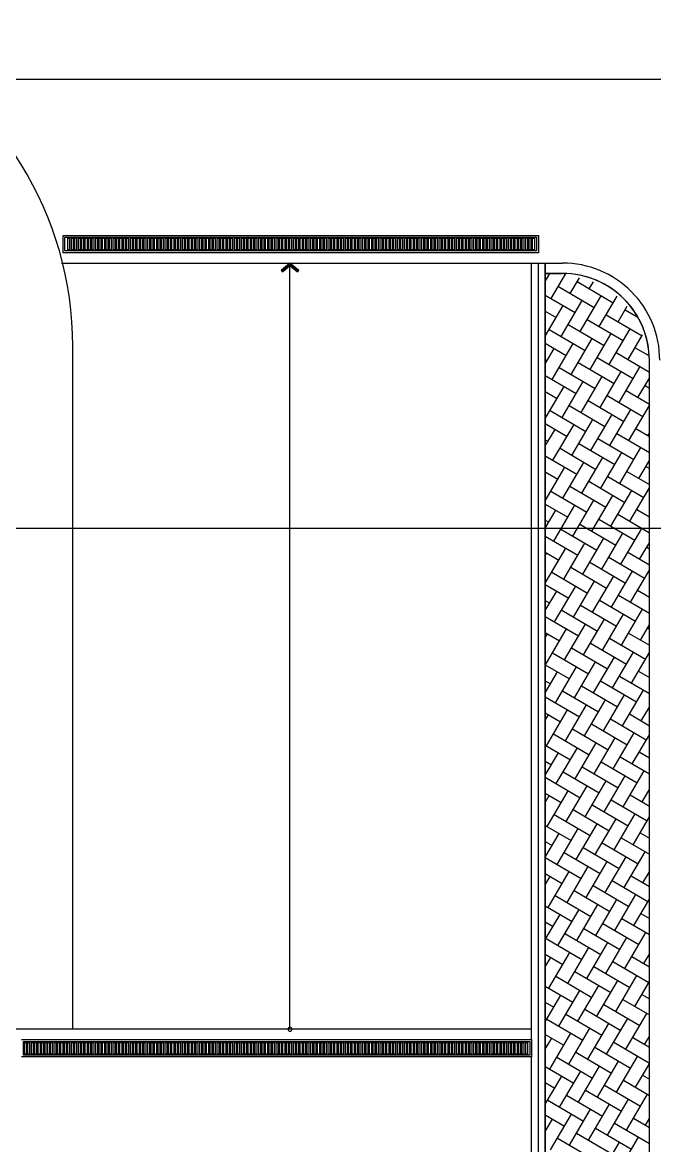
# Model space of a CAD drawing. Header units: millimetres. Extents: x 0 to 356400, y 0 to 68257.
# Drawn here: x 200585 to 201314, y 6088 to 7384 of the extents above; entities that cross this region are included whole.
import ezdxf

# ---------------------------------------------------------------- set-up
doc = ezdxf.new("R2010")
doc.units = ezdxf.units.MM
doc.header["$LTSCALE"] = 75
doc.layers.add('8', color=8, linetype='Continuous')
doc.layers.add('G(그리드1)', color=185, linetype='Continuous', plot=False)

# ---------------------------------------------------------------- blocks, each defined once
blk = doc.blocks.new('G$C7369CDF7')
at = {"layer": '8'}
for p, q in [((1230, 85650), (1230, 9550)), ((9112, 75192), (9674, 76150)), ((94630, 76150), (9330, 76150)), ((94630, 76150), (9330, 76150)), ((10409, 75822), (9851, 76150)), ((10064, 76025), (10138, 76150)), ((10207, 75477), (10601, 76150)), ((11647, 75561), (10642, 76150)), ((11302, 75763), (11529, 76150)), ((11504, 76108), (11433, 76150)), ((11445, 75216), (11992, 76150)), ((12742, 75846), (12224, 76150)), ((12397, 76049), (12456, 76150)), ((12539, 75501), (12920, 76150)), ((13979, 75585), (13015, 76150)), ((13634, 75787), (13847, 76150)), ((13777, 75240), (14311, 76150)), ((13836, 76132), (13806, 76150)), ((15074, 75870), (14597, 76150)), ((14729, 76073), (14774, 76150)), ((14872, 75525), (15238, 76150)), ((16312, 75609), (15388, 76150)), ((15966, 75811), (16165, 76150)), ((16109, 75264), (16629, 76150)), ((17406, 75894), (16970, 76150)), ((17061, 76097), (17092, 76150)), ((17204, 75549), (17556, 76150)), ((18644, 75633), (17761, 76150)), ((18299, 75835), (18483, 76150)), ((18442, 75288), (18947, 76150)), ((19739, 75918), (19343, 76150)), ((19393, 76121), (19411, 76150)), ((19536, 75573), (19874, 76150)), ((20976, 75657), (20134, 76150)), ((20631, 75859), (20802, 76150)), ((20774, 75312), (21265, 76150)), ((22071, 75942), (21716, 76150)), ((21726, 76145), (21729, 76150)), ((21868, 75597), (22192, 76150)), ((23308, 75681), (22507, 76150)), ((22963, 75883), (23120, 76150)), ((23106, 75336), (23583, 76150)), ((24403, 75966), (24090, 76150)), ((24201, 75621), (24511, 76150)), ((25641, 75705), (24881, 76150)), ((25295, 75907), (25438, 76150)), ((25438, 75359), (25902, 76150)), ((26735, 75990), (26463, 76150)), ((26533, 75645), (26829, 76150)), ((26676, 75098), (27283, 76133)), ((27973, 75729), (27254, 76150)), ((27628, 75931), (27756, 76150)), ((27771, 75383), (28220, 76150)), ((29068, 76014), (28836, 76150)), ((28865, 75669), (29147, 76150)), ((29008, 75122), (29611, 76150)), ((30305, 75753), (29627, 76150)), ((29960, 75955), (30074, 76150)), ((30103, 75407), (30538, 76150)), ((31198, 75693), (31465, 76150)), ((31400, 76038), (31209, 76150)), ((31340, 75146), (31929, 76150)), ((7875, 75453), (8088, 75817)), ((8018, 74906), (8625, 75941)), ((9315, 75537), (8602, 75955)), ((8970, 75739), (9188, 76112)), ((9172, 76084), (9144, 76100)), ((10552, 75275), (9517, 75882)), ((10350, 74930), (10957, 75965)), ((12885, 75299), (11849, 75906)), ((12682, 74954), (13289, 75989)), ((15217, 75323), (14182, 75930)), ((15015, 74978), (15621, 76013)), ((17549, 75347), (16514, 75954)), ((17347, 75002), (17954, 76037)), ((19881, 75371), (18846, 75978)), ((19679, 75026), (20286, 76061)), ((22214, 75395), (21178, 76002)), ((22011, 75050), (22618, 76085)), ((23249, 74788), (23856, 75823)), ((24546, 75419), (23511, 76026)), ((24344, 75074), (24950, 76109)), ((25581, 74812), (26188, 75847)), ((26878, 75443), (25843, 76050)), ((27913, 74836), (28520, 75871)), ((29210, 75467), (28175, 76074)), ((30448, 75205), (29413, 75812)), ((30246, 74860), (30852, 75895)), ((31543, 75491), (30507, 76098)), ((32780, 75229), (31745, 75836)), ((8220, 75251), (7776, 75511)), ((8077, 75798), (8069, 75803)), ((9458, 74989), (8422, 75596)), ((9255, 74644), (9862, 75680)), ((11790, 75013), (10755, 75620)), ((11588, 74668), (12194, 75704)), ((14122, 75037), (13087, 75644)), ((13920, 74692), (14527, 75728)), ((16454, 75061), (15419, 75668)), ((16252, 74716), (16859, 75752)), ((17490, 74455), (18096, 75490)), ((18787, 75085), (17751, 75692)), ((18584, 74740), (19191, 75775)), ((19822, 74479), (20429, 75514)), ((21119, 75109), (20084, 75716)), ((20917, 74764), (21523, 75799)), ((22154, 74502), (22761, 75538)), ((23451, 75133), (22416, 75740)), ((24486, 74526), (25093, 75562)), ((25783, 75157), (24748, 75764)), ((27021, 74896), (25986, 75502)), ((26819, 74550), (27425, 75586)), ((28116, 75181), (27080, 75788)), ((29353, 74919), (28318, 75526)), ((29151, 74574), (29758, 75610)), ((31685, 74943), (30650, 75550)), ((31483, 74598), (32090, 75634)), ((8363, 74704), (7484, 75219)), ((8161, 74359), (8767, 75394)), ((10695, 74728), (9660, 75335)), ((10493, 74383), (11100, 75418)), ((13027, 74752), (11992, 75358)), ((12825, 74407), (13432, 75442)), ((14063, 74145), (14669, 75180)), ((15360, 74776), (14324, 75382)), ((15157, 74431), (15764, 75466)), ((16395, 74169), (17002, 75204)), ((17692, 74800), (16657, 75406)), ((18727, 74193), (19334, 75228)), ((20024, 74824), (18989, 75430)), ((21262, 74562), (20226, 75169)), ((21059, 74217), (21666, 75252)), ((22356, 74848), (21321, 75454)), ((23594, 74586), (22559, 75193)), ((23392, 74241), (23998, 75276)), ((24689, 74872), (23653, 75478)), ((25926, 74610), (24891, 75217)), ((25724, 74265), (26331, 75300)), ((28258, 74634), (27223, 75241)), ((28056, 74289), (28663, 75324)), ((30591, 74658), (29555, 75265)), ((30388, 74313), (30995, 75348)), ((32923, 74682), (31888, 75289)), ((7066, 74073), (7673, 75108)), ((8303, 73811), (8910, 74847)), ((9600, 74442), (8565, 75049)), ((9398, 74097), (10005, 75132)), ((10636, 73835), (11242, 74871)), ((11933, 74466), (10897, 75073)), ((11730, 74121), (12337, 75156)), ((12968, 73859), (13575, 74895)), ((14265, 74490), (13230, 75097)), ((15300, 73883), (15907, 74918)), ((16597, 74514), (15562, 75121)), ((17835, 74252), (16799, 74859)), ((17632, 73907), (18239, 74942)), ((18929, 74538), (17894, 75145)), ((20167, 74276), (19132, 74883)), ((19965, 73931), (20572, 74966)), ((22499, 74300), (21464, 74907)), ((22297, 73955), (22904, 74990)), ((24832, 74324), (23796, 74931)), ((24629, 73979), (25236, 75014)), ((27164, 74348), (26128, 74955)), ((26962, 74003), (27568, 75038)), ((29496, 74372), (28461, 74979)), ((29294, 74027), (29901, 75062)), ((31828, 74396), (30793, 75003)), ((31626, 74051), (32233, 75086)), ((7268, 74418), (7068, 74536)), ((7209, 73526), (7816, 74561)), ((8506, 74156), (7470, 74763)), ((9541, 73550), (10148, 74585)), ((10838, 74180), (9803, 74787)), ((12076, 73919), (11040, 74525)), ((11873, 73574), (12480, 74609)), ((13170, 74204), (12135, 74811)), ((14408, 73943), (13372, 74549)), ((14206, 73598), (14812, 74633)), ((15502, 74228), (14467, 74835)), ((16740, 73967), (15705, 74573)), ((16538, 73622), (17145, 74657)), ((19072, 73991), (18037, 74597)), ((18870, 73645), (19477, 74681)), ((21405, 74015), (20369, 74621)), ((21202, 73669), (21809, 74705)), ((23737, 74039), (22702, 74645)), ((23535, 73693), (24141, 74729)), ((26069, 74063), (25034, 74669)), ((25867, 73717), (26474, 74753)), ((28401, 74086), (27366, 74693)), ((28199, 73741), (28806, 74777)), ((29437, 73480), (30043, 74515)), ((30734, 74110), (29698, 74717)), ((30531, 73765), (31138, 74801)), ((31769, 73504), (32376, 74539)), ((8649, 73609), (7613, 74216)), ((8446, 73264), (9053, 74299)), ((9743, 73895), (8708, 74501)), ((10981, 73633), (9946, 74240)), ((10779, 73288), (11385, 74323)), ((13313, 73657), (12278, 74264)), ((13111, 73312), (13718, 74347)), ((15645, 73681), (14610, 74288)), ((15443, 73336), (16050, 74371)), ((17978, 73705), (16942, 74312)), ((17775, 73360), (18382, 74395)), ((20310, 73729), (19275, 74336)), ((20108, 73384), (20714, 74419)), ((22642, 73753), (21607, 74360)), ((22440, 73408), (23047, 74443)), ((24974, 73777), (23939, 74384)), ((24772, 73432), (25379, 74467)), ((26010, 73170), (26616, 74205)), ((27307, 73801), (26271, 74408)), ((27104, 73456), (27711, 74491)), ((28342, 73194), (28949, 74229)), ((29639, 73825), (28604, 74432)), ((30674, 73218), (31281, 74253)), ((31971, 73849), (30936, 74456)), ((7411, 73871), (6960, 74135)), ((7452, 73150), (7958, 74014)), ((9886, 73347), (8851, 73954)), ((9770, 73150), (10291, 74038)), ((12218, 73371), (11183, 73978)), ((12089, 73150), (12623, 74062)), ((14551, 73395), (13515, 74002)), ((14407, 73150), (14955, 74085)), ((16883, 73419), (15848, 74026)), ((16725, 73150), (17287, 74109)), ((19215, 73443), (18180, 74050)), ((19043, 73150), (19620, 74133)), ((20434, 73150), (20857, 73872)), ((21547, 73467), (20512, 74074)), ((21361, 73150), (21952, 74157)), ((22752, 73150), (23189, 73896)), ((23880, 73491), (22844, 74098)), ((23680, 73150), (24284, 74181)), ((25071, 73150), (25522, 73920)), ((26212, 73515), (25177, 74122)), ((27389, 73150), (27854, 73944)), ((28544, 73539), (27509, 74146)), ((29782, 73277), (28746, 73884)), ((29707, 73150), (30186, 73968)), ((30876, 73563), (29841, 74170)), ((32114, 73301), (31079, 73908)), ((6530, 73150), (6530, 73650)), ((6830, 73150), (6830, 73650)), ((6830, 73650), (6830, 73150)), ((6841, 73689), (6864, 73728)), ((7554, 73323), (6853, 73734)), ((8641, 73150), (7756, 73668)), ((8843, 73150), (9196, 73752)), ((11014, 73150), (10088, 73692)), ((11161, 73150), (11528, 73776)), ((13387, 73150), (12421, 73716)), ((13480, 73150), (13860, 73800)), ((15760, 73150), (14753, 73740)), ((15798, 73150), (16193, 73824)), ((18120, 73158), (17085, 73764)), ((17189, 73150), (17430, 73562)), ((18116, 73150), (18525, 73848)), ((20453, 73182), (19417, 73788)), ((19507, 73150), (19762, 73586)), ((22785, 73206), (21750, 73812)), ((21825, 73150), (22095, 73610)), ((23671, 73150), (22987, 73551)), ((25117, 73229), (24082, 73836)), ((24143, 73150), (24427, 73634)), ((26044, 73150), (25319, 73575)), ((27449, 73253), (26414, 73860)), ((26462, 73150), (26759, 73658)), ((28417, 73150), (27652, 73599)), ((28780, 73150), (29092, 73682)), ((30790, 73150), (29984, 73623)), ((31098, 73150), (31424, 73706)), ((7059, 73150), (6830, 73284)), ((7916, 73150), (8101, 73466)), ((9432, 73150), (8994, 73407)), ((10234, 73150), (10433, 73490)), ((11805, 73150), (11326, 73431)), ((11625, 73150), (11671, 73228)), ((12552, 73150), (12766, 73514)), ((14178, 73150), (13658, 73455)), ((13943, 73150), (14003, 73252)), ((14870, 73150), (15098, 73538)), ((16551, 73150), (15990, 73479)), ((16261, 73150), (16336, 73276)), ((18924, 73150), (18323, 73503)), ((18580, 73150), (18668, 73300)), ((19715, 73150), (19560, 73241)), ((21298, 73150), (20655, 73527)), ((20898, 73150), (21000, 73324)), ((22089, 73150), (21892, 73265)), ((23216, 73150), (23332, 73348)), ((24462, 73150), (24225, 73289)), ((25534, 73150), (25665, 73372)), ((26835, 73150), (26557, 73313)), ((27852, 73150), (27997, 73396)), ((29208, 73150), (28889, 73337)), ((30171, 73150), (30329, 73420)), ((31581, 73150), (31221, 73361)), ((5730, 59250), (5730, 72950)), ((5730, 72950), (6230, 72950)), ((5780, 59300), (5780, 72900)), ((5780, 72900), (6180, 72900)), ((6180, 72900), (6180, 59300)), ((6230, 72950), (6230, 59250)), ((97230, 73150), (6530, 73150)), ((6530, 72950), (6530, 73150)), ((6530, 73150), (97074, 73150)), ((6530, 72950), (6530, 73150)), ((6530, 59200), (6530, 73150)), ((97030, 72950), (6530, 72950)), ((6830, 73150), (94630, 73150)), ((6989, 73150), (7006, 73181)), ((9307, 73150), (9339, 73205)), ((12596, 73150), (12563, 73169)), ((14969, 73150), (14896, 73193)), ((17342, 73150), (17228, 73217)), ((31562, 73150), (31567, 73159)), ((5810, 72785), (5810, 72835)), ((5810, 72835), (6150, 72835)), ((6150, 72785), (5810, 72785)), ((5810, 72685), (5810, 72735)), ((5810, 72735), (6150, 72735)), ((6150, 72685), (5810, 72685)), ((5810, 72585), (5810, 72635)), ((5810, 72635), (6150, 72635)), ((6150, 72585), (5810, 72585)), ((6150, 72835), (6150, 72785)), ((6150, 72735), (6150, 72685)), ((6150, 72635), (6150, 72585)), ((28930, 72750), (6530, 72750)), ((28630, 72750), (28630, 57850)), ((28930, 58050), (28930, 72750)), ((28930, 72750), (29430, 72750)), ((28980, 58100), (28980, 72700)), ((28980, 72700), (29380, 72700)), ((29010, 72585), (29010, 72635)), ((29010, 72635), (29350, 72635)), ((29350, 72585), (29010, 72585)), ((29350, 72635), (29350, 72585)), ((29380, 72700), (29380, 58100)), ((96830, 72750), (29430, 72750)), ((29430, 72750), (29430, 58050)), ((5810, 72485), (5810, 72535)), ((5810, 72535), (6150, 72535)), ((6150, 72485), (5810, 72485)), ((5810, 72385), (5810, 72435)), ((5810, 72435), (6150, 72435)), ((6150, 72385), (5810, 72385)), ((5810, 72285), (5810, 72335)), ((5810, 72335), (6150, 72335)), ((6150, 72285), (5810, 72285)), ((6150, 72535), (6150, 72485)), ((6150, 72435), (6150, 72385)), ((6150, 72335), (6150, 72285)), ((29010, 72485), (29010, 72535)), ((29010, 72535), (29350, 72535)), ((29350, 72485), (29010, 72485)), ((29010, 72385), (29010, 72435)), ((29010, 72435), (29350, 72435)), ((29350, 72385), (29010, 72385)), ((29010, 72285), (29010, 72335)), ((29010, 72335), (29350, 72335)), ((29350, 72285), (29010, 72285)), ((29350, 72535), (29350, 72485)), ((29350, 72435), (29350, 72385)), ((29350, 72335), (29350, 72285)), ((5810, 72185), (5810, 72235)), ((5810, 72235), (6150, 72235)), ((6150, 72185), (5810, 72185)), ((5810, 72085), (5810, 72135)), ((5810, 72135), (6150, 72135)), ((6150, 72085), (5810, 72085)), ((5810, 71985), (5810, 72035)), ((5810, 72035), (6150, 72035)), ((6150, 71985), (5810, 71985)), ((5810, 71885), (5810, 71935)), ((5810, 71935), (6150, 71935)), ((6150, 72235), (6150, 72185)), ((6150, 72135), (6150, 72085)), ((6150, 72035), (6150, 71985)), ((6150, 71935), (6150, 71885)), ((29010, 72185), (29010, 72235)), ((29010, 72235), (29350, 72235)), ((29350, 72185), (29010, 72185)), ((29010, 72085), (29010, 72135)), ((29010, 72135), (29350, 72135)), ((29350, 72085), (29010, 72085)), ((29010, 71985), (29010, 72035)), ((29010, 72035), (29350, 72035)), ((29350, 71985), (29010, 71985)), ((29010, 71885), (29010, 71935)), ((29010, 71935), (29350, 71935)), ((29350, 72235), (29350, 72185)), ((29350, 72135), (29350, 72085)), ((29350, 72035), (29350, 71985)), ((29350, 71935), (29350, 71885)), ((6150, 71885), (5810, 71885)), ((5810, 71785), (5810, 71835)), ((5810, 71835), (6150, 71835)), ((6150, 71785), (5810, 71785)), ((5810, 71685), (5810, 71735)), ((5810, 71735), (6150, 71735)), ((6150, 71685), (5810, 71685)), ((5810, 71585), (5810, 71635)), ((5810, 71635), (6150, 71635)), ((6150, 71835), (6150, 71785)), ((6150, 71735), (6150, 71685)), ((6150, 71635), (6150, 71585)), ((29350, 71885), (29010, 71885)), ((29010, 71785), (29010, 71835)), ((29010, 71835), (29350, 71835)), ((29350, 71785), (29010, 71785)), ((29010, 71685), (29010, 71735)), ((29010, 71735), (29350, 71735)), ((29350, 71685), (29010, 71685)), ((29010, 71585), (29010, 71635)), ((29010, 71635), (29350, 71635)), ((29350, 71835), (29350, 71785)), ((29350, 71735), (29350, 71685)), ((29350, 71635), (29350, 71585)), ((6150, 71585), (5810, 71585)), ((5810, 71485), (5810, 71535)), ((5810, 71535), (6150, 71535)), ((6150, 71485), (5810, 71485)), ((5810, 71385), (5810, 71435)), ((5810, 71435), (6150, 71435)), ((6150, 71385), (5810, 71385)), ((5810, 71285), (5810, 71335)), ((5810, 71335), (6150, 71335)), ((6150, 71285), (5810, 71285)), ((6150, 71535), (6150, 71485)), ((6150, 71435), (6150, 71385)), ((6150, 71335), (6150, 71285)), ((29350, 71585), (29010, 71585)), ((29010, 71485), (29010, 71535)), ((29010, 71535), (29350, 71535)), ((29350, 71485), (29010, 71485)), ((29010, 71385), (29010, 71435)), ((29010, 71435), (29350, 71435)), ((29350, 71385), (29010, 71385)), ((29010, 71285), (29010, 71335)), ((29010, 71335), (29350, 71335)), ((29350, 71285), (29010, 71285)), ((29350, 71535), (29350, 71485)), ((29350, 71435), (29350, 71385)), ((29350, 71335), (29350, 71285)), ((5810, 71185), (5810, 71235)), ((5810, 71235), (6150, 71235)), ((6150, 71185), (5810, 71185)), ((5810, 71085), (5810, 71135)), ((5810, 71135), (6150, 71135)), ((6150, 71085), (5810, 71085)), ((5810, 70985), (5810, 71035)), ((5810, 71035), (6150, 71035)), ((6150, 70985), (5810, 70985)), ((6150, 71235), (6150, 71185)), ((6150, 71135), (6150, 71085)), ((6150, 71035), (6150, 70985)), ((29010, 71185), (29010, 71235)), ((29010, 71235), (29350, 71235)), ((29350, 71185), (29010, 71185)), ((29010, 71085), (29010, 71135)), ((29010, 71135), (29350, 71135)), ((29350, 71085), (29010, 71085)), ((29010, 70985), (29010, 71035)), ((29010, 71035), (29350, 71035)), ((29350, 70985), (29010, 70985)), ((29350, 71235), (29350, 71185)), ((29350, 71135), (29350, 71085)), ((29350, 71035), (29350, 70985)), ((5810, 70885), (5810, 70935)), ((5810, 70935), (6150, 70935)), ((6150, 70885), (5810, 70885)), ((5810, 70785), (5810, 70835)), ((5810, 70835), (6150, 70835)), ((6150, 70785), (5810, 70785)), ((5810, 70685), (5810, 70735)), ((5810, 70735), (6150, 70735)), ((6150, 70685), (5810, 70685)), ((5810, 70585), (5810, 70635)), ((5810, 70635), (6150, 70635)), ((6150, 70935), (6150, 70885)), ((6150, 70835), (6150, 70785)), ((6150, 70735), (6150, 70685)), ((6150, 70635), (6150, 70585)), ((29010, 70885), (29010, 70935)), ((29010, 70935), (29350, 70935)), ((29350, 70885), (29010, 70885)), ((29010, 70785), (29010, 70835)), ((29010, 70835), (29350, 70835)), ((29350, 70785), (29010, 70785)), ((29010, 70685), (29010, 70735)), ((29010, 70735), (29350, 70735)), ((29350, 70685), (29010, 70685)), ((29010, 70585), (29010, 70635)), ((29010, 70635), (29350, 70635)), ((29350, 70935), (29350, 70885)), ((29350, 70835), (29350, 70785)), ((29350, 70735), (29350, 70685)), ((29350, 70635), (29350, 70585)), ((6150, 70585), (5810, 70585)), ((5810, 70485), (5810, 70535)), ((5810, 70535), (6150, 70535)), ((6150, 70485), (5810, 70485)), ((5810, 70385), (5810, 70435)), ((5810, 70435), (6150, 70435)), ((6150, 70385), (5810, 70385)), ((5810, 70285), (5810, 70335)), ((5810, 70335), (6150, 70335)), ((6150, 70535), (6150, 70485)), ((6150, 70435), (6150, 70385)), ((6150, 70335), (6150, 70285)), ((29350, 70585), (29010, 70585)), ((29010, 70485), (29010, 70535)), ((29010, 70535), (29350, 70535)), ((29350, 70485), (29010, 70485)), ((29010, 70385), (29010, 70435)), ((29010, 70435), (29350, 70435)), ((29350, 70385), (29010, 70385)), ((29010, 70285), (29010, 70335)), ((29010, 70335), (29350, 70335)), ((29350, 70535), (29350, 70485)), ((29350, 70435), (29350, 70385)), ((29350, 70335), (29350, 70285)), ((6150, 70285), (5810, 70285)), ((5810, 70185), (5810, 70235)), ((5810, 70235), (6150, 70235)), ((6150, 70185), (5810, 70185)), ((5810, 70085), (5810, 70135)), ((5810, 70135), (6150, 70135)), ((6150, 70085), (5810, 70085)), ((5810, 69985), (5810, 70035)), ((5810, 70035), (6150, 70035)), ((6150, 69985), (5810, 69985)), ((6150, 70235), (6150, 70185)), ((6150, 70135), (6150, 70085)), ((6150, 70035), (6150, 69985)), ((29350, 70285), (29010, 70285)), ((29010, 70185), (29010, 70235)), ((29010, 70235), (29350, 70235)), ((29350, 70185), (29010, 70185)), ((29010, 70085), (29010, 70135)), ((29010, 70135), (29350, 70135)), ((29350, 70085), (29010, 70085)), ((29010, 69985), (29010, 70035)), ((29010, 70035), (29350, 70035)), ((29350, 69985), (29010, 69985)), ((29350, 70235), (29350, 70185)), ((29350, 70135), (29350, 70085)), ((29350, 70035), (29350, 69985)), ((5810, 69885), (5810, 69935)), ((5810, 69935), (6150, 69935)), ((6150, 69885), (5810, 69885)), ((5810, 69785), (5810, 69835)), ((5810, 69835), (6150, 69835)), ((6150, 69785), (5810, 69785)), ((5810, 69685), (5810, 69735)), ((5810, 69735), (6150, 69735)), ((6150, 69685), (5810, 69685)), ((6150, 69935), (6150, 69885)), ((6150, 69835), (6150, 69785)), ((6150, 69735), (6150, 69685)), ((29010, 69885), (29010, 69935)), ((29010, 69935), (29350, 69935)), ((29350, 69885), (29010, 69885)), ((29010, 69785), (29010, 69835)), ((29010, 69835), (29350, 69835)), ((29350, 69785), (29010, 69785)), ((29010, 69685), (29010, 69735)), ((29010, 69735), (29350, 69735)), ((29350, 69685), (29010, 69685)), ((29350, 69935), (29350, 69885)), ((29350, 69835), (29350, 69785)), ((29350, 69735), (29350, 69685)), ((5810, 69585), (5810, 69635)), ((5810, 69635), (6150, 69635)), ((6150, 69585), (5810, 69585)), ((5810, 69485), (5810, 69535)), ((5810, 69535), (6150, 69535)), ((6150, 69485), (5810, 69485)), ((5810, 69385), (5810, 69435)), ((5810, 69435), (6150, 69435)), ((6150, 69385), (5810, 69385)), ((5810, 69285), (5810, 69335)), ((5810, 69335), (6150, 69335)), ((6150, 69635), (6150, 69585)), ((6150, 69535), (6150, 69485)), ((6150, 69435), (6150, 69385)), ((6150, 69335), (6150, 69285)), ((29010, 69585), (29010, 69635)), ((29010, 69635), (29350, 69635)), ((29350, 69585), (29010, 69585)), ((29010, 69485), (29010, 69535)), ((29010, 69535), (29350, 69535)), ((29350, 69485), (29010, 69485)), ((29010, 69385), (29010, 69435)), ((29010, 69435), (29350, 69435)), ((29350, 69385), (29010, 69385)), ((29010, 69285), (29010, 69335)), ((29010, 69335), (29350, 69335)), ((29350, 69635), (29350, 69585)), ((29350, 69535), (29350, 69485)), ((29350, 69435), (29350, 69385)), ((29350, 69335), (29350, 69285)), ((6150, 69285), (5810, 69285)), ((5810, 69185), (5810, 69235)), ((5810, 69235), (6150, 69235)), ((6150, 69185), (5810, 69185)), ((5810, 69085), (5810, 69135)), ((5810, 69135), (6150, 69135)), ((6150, 69085), (5810, 69085)), ((5810, 68985), (5810, 69035)), ((5810, 69035), (6150, 69035)), ((6150, 69235), (6150, 69185)), ((6150, 69135), (6150, 69085)), ((6150, 69035), (6150, 68985)), ((29350, 69285), (29010, 69285)), ((29010, 69185), (29010, 69235)), ((29010, 69235), (29350, 69235)), ((29350, 69185), (29010, 69185)), ((29010, 69085), (29010, 69135)), ((29010, 69135), (29350, 69135)), ((29350, 69085), (29010, 69085)), ((29010, 68985), (29010, 69035)), ((29010, 69035), (29350, 69035)), ((29350, 69235), (29350, 69185)), ((29350, 69135), (29350, 69085)), ((29350, 69035), (29350, 68985)), ((6150, 68985), (5810, 68985)), ((5810, 68885), (5810, 68935)), ((5810, 68935), (6150, 68935)), ((6150, 68885), (5810, 68885)), ((5810, 68785), (5810, 68835)), ((5810, 68835), (6150, 68835)), ((6150, 68785), (5810, 68785)), ((5810, 68685), (5810, 68735)), ((5810, 68735), (6150, 68735)), ((6150, 68685), (5810, 68685)), ((6150, 68935), (6150, 68885)), ((6150, 68835), (6150, 68785)), ((6150, 68735), (6150, 68685)), ((29350, 68985), (29010, 68985)), ((29010, 68885), (29010, 68935)), ((29010, 68935), (29350, 68935)), ((29350, 68885), (29010, 68885)), ((29010, 68785), (29010, 68835)), ((29010, 68835), (29350, 68835)), ((29350, 68785), (29010, 68785)), ((29010, 68685), (29010, 68735)), ((29010, 68735), (29350, 68735)), ((29350, 68685), (29010, 68685)), ((29350, 68935), (29350, 68885)), ((29350, 68835), (29350, 68785)), ((29350, 68735), (29350, 68685)), ((5810, 68585), (5810, 68635)), ((5810, 68635), (6150, 68635)), ((6150, 68585), (5810, 68585)), ((5810, 68485), (5810, 68535)), ((5810, 68535), (6150, 68535)), ((6150, 68485), (5810, 68485)), ((5810, 68385), (5810, 68435)), ((5810, 68435), (6150, 68435)), ((6150, 68385), (5810, 68385)), ((6150, 68635), (6150, 68585)), ((6150, 68535), (6150, 68485)), ((6150, 68435), (6150, 68385)), ((29010, 68585), (29010, 68635)), ((29010, 68635), (29350, 68635)), ((29350, 68585), (29010, 68585)), ((29010, 68485), (29010, 68535)), ((29010, 68535), (29350, 68535)), ((29350, 68485), (29010, 68485)), ((29010, 68385), (29010, 68435)), ((29010, 68435), (29350, 68435)), ((29350, 68385), (29010, 68385)), ((29350, 68635), (29350, 68585)), ((29350, 68535), (29350, 68485)), ((29350, 68435), (29350, 68385)), ((5810, 68285), (5810, 68335)), ((5810, 68335), (6150, 68335)), ((6150, 68285), (5810, 68285)), ((5810, 68185), (5810, 68235)), ((5810, 68235), (6150, 68235)), ((6150, 68185), (5810, 68185)), ((5810, 68085), (5810, 68135)), ((5810, 68135), (6150, 68135)), ((6150, 68085), (5810, 68085)), ((5810, 67985), (5810, 68035)), ((5810, 68035), (6150, 68035)), ((6150, 68335), (6150, 68285)), ((6150, 68235), (6150, 68185)), ((6150, 68135), (6150, 68085)), ((6150, 68035), (6150, 67985)), ((29010, 68285), (29010, 68335)), ((29010, 68335), (29350, 68335)), ((29350, 68285), (29010, 68285)), ((29010, 68185), (29010, 68235)), ((29010, 68235), (29350, 68235)), ((29350, 68185), (29010, 68185)), ((29010, 68085), (29010, 68135)), ((29010, 68135), (29350, 68135)), ((29350, 68085), (29010, 68085)), ((29010, 67985), (29010, 68035)), ((29010, 68035), (29350, 68035)), ((29350, 68335), (29350, 68285)), ((29350, 68235), (29350, 68185)), ((29350, 68135), (29350, 68085)), ((29350, 68035), (29350, 67985)), ((6150, 67985), (5810, 67985)), ((5810, 67885), (5810, 67935)), ((5810, 67935), (6150, 67935)), ((6150, 67885), (5810, 67885)), ((5810, 67785), (5810, 67835)), ((5810, 67835), (6150, 67835)), ((6150, 67785), (5810, 67785)), ((5810, 67685), (5810, 67735)), ((5810, 67735), (6150, 67735)), ((6150, 67935), (6150, 67885)), ((6150, 67835), (6150, 67785)), ((6150, 67735), (6150, 67685)), ((29350, 67985), (29010, 67985)), ((29010, 67885), (29010, 67935)), ((29010, 67935), (29350, 67935)), ((29350, 67885), (29010, 67885)), ((29010, 67785), (29010, 67835)), ((29010, 67835), (29350, 67835)), ((29350, 67785), (29010, 67785)), ((29010, 67685), (29010, 67735)), ((29010, 67735), (29350, 67735)), ((29350, 67935), (29350, 67885)), ((29350, 67835), (29350, 67785)), ((29350, 67735), (29350, 67685)), ((6150, 67685), (5810, 67685)), ((5810, 67585), (5810, 67635)), ((5810, 67635), (6150, 67635)), ((6150, 67585), (5810, 67585)), ((5810, 67485), (5810, 67535)), ((5810, 67535), (6150, 67535)), ((6150, 67485), (5810, 67485)), ((5810, 67385), (5810, 67435)), ((5810, 67435), (6150, 67435)), ((6150, 67635), (6150, 67585)), ((6150, 67535), (6150, 67485)), ((6150, 67435), (6150, 67385)), ((29350, 67685), (29010, 67685)), ((29010, 67585), (29010, 67635)), ((29010, 67635), (29350, 67635)), ((29350, 67585), (29010, 67585)), ((29010, 67485), (29010, 67535)), ((29010, 67535), (29350, 67535)), ((29350, 67485), (29010, 67485)), ((29010, 67385), (29010, 67435)), ((29010, 67435), (29350, 67435)), ((29350, 67635), (29350, 67585)), ((29350, 67535), (29350, 67485)), ((29350, 67435), (29350, 67385)), ((6150, 67385), (5810, 67385)), ((5810, 67285), (5810, 67335)), ((5810, 67335), (6150, 67335)), ((6150, 67285), (5810, 67285)), ((5810, 67185), (5810, 67235)), ((5810, 67235), (6150, 67235)), ((6150, 67185), (5810, 67185)), ((5810, 67085), (5810, 67135)), ((5810, 67135), (6150, 67135)), ((6150, 67085), (5810, 67085)), ((6150, 67335), (6150, 67285)), ((6150, 67235), (6150, 67185)), ((6150, 67135), (6150, 67085)), ((29350, 67385), (29010, 67385)), ((29010, 67285), (29010, 67335)), ((29010, 67335), (29350, 67335)), ((29350, 67285), (29010, 67285)), ((29010, 67185), (29010, 67235)), ((29010, 67235), (29350, 67235)), ((29350, 67185), (29010, 67185)), ((29010, 67085), (29010, 67135)), ((29010, 67135), (29350, 67135)), ((29350, 67085), (29010, 67085)), ((29350, 67335), (29350, 67285)), ((29350, 67235), (29350, 67185)), ((29350, 67135), (29350, 67085)), ((5810, 66985), (5810, 67035)), ((5810, 67035), (6150, 67035)), ((6150, 66985), (5810, 66985)), ((5810, 66885), (5810, 66935)), ((5810, 66935), (6150, 66935)), ((6150, 66885), (5810, 66885)), ((5810, 66785), (5810, 66835)), ((5810, 66835), (6150, 66835)), ((6150, 66785), (5810, 66785)), ((6150, 67035), (6150, 66985)), ((6150, 66935), (6150, 66885)), ((6150, 66835), (6150, 66785)), ((29010, 66985), (29010, 67035)), ((29010, 67035), (29350, 67035)), ((29350, 66985), (29010, 66985)), ((29010, 66885), (29010, 66935)), ((29010, 66935), (29350, 66935)), ((29350, 66885), (29010, 66885)), ((29010, 66785), (29010, 66835)), ((29010, 66835), (29350, 66835)), ((29350, 66785), (29010, 66785)), ((29350, 67035), (29350, 66985)), ((29350, 66935), (29350, 66885)), ((29350, 66835), (29350, 66785)), ((5810, 66685), (5810, 66735)), ((5810, 66735), (6150, 66735)), ((6150, 66685), (5810, 66685)), ((5810, 66585), (5810, 66635)), ((5810, 66635), (6150, 66635)), ((6150, 66585), (5810, 66585)), ((5810, 66485), (5810, 66535)), ((5810, 66535), (6150, 66535)), ((6150, 66485), (5810, 66485)), ((5810, 66385), (5810, 66435)), ((5810, 66435), (6150, 66435)), ((6150, 66735), (6150, 66685)), ((6150, 66635), (6150, 66585)), ((6150, 66535), (6150, 66485)), ((6150, 66435), (6150, 66385)), ((29010, 66685), (29010, 66735)), ((29010, 66735), (29350, 66735)), ((29350, 66685), (29010, 66685)), ((29010, 66585), (29010, 66635)), ((29010, 66635), (29350, 66635)), ((29350, 66585), (29010, 66585)), ((29010, 66485), (29010, 66535)), ((29010, 66535), (29350, 66535)), ((29350, 66485), (29010, 66485)), ((29010, 66385), (29010, 66435)), ((29010, 66435), (29350, 66435)), ((29350, 66735), (29350, 66685)), ((29350, 66635), (29350, 66585)), ((29350, 66535), (29350, 66485)), ((29350, 66435), (29350, 66385)), ((6150, 66385), (5810, 66385)), ((5810, 66285), (5810, 66335)), ((5810, 66335), (6150, 66335)), ((6150, 66285), (5810, 66285)), ((5810, 66185), (5810, 66235)), ((5810, 66235), (6150, 66235)), ((6150, 66185), (5810, 66185)), ((5810, 66085), (5810, 66135)), ((5810, 66135), (6150, 66135)), ((6150, 66335), (6150, 66285)), ((6150, 66235), (6150, 66185)), ((6150, 66135), (6150, 66085)), ((29350, 66385), (29010, 66385)), ((29010, 66285), (29010, 66335)), ((29010, 66335), (29350, 66335)), ((29350, 66285), (29010, 66285)), ((29010, 66185), (29010, 66235)), ((29010, 66235), (29350, 66235)), ((29350, 66185), (29010, 66185)), ((29010, 66085), (29010, 66135)), ((29010, 66135), (29350, 66135)), ((29350, 66335), (29350, 66285)), ((29350, 66235), (29350, 66185)), ((29350, 66135), (29350, 66085)), ((6150, 66085), (5810, 66085)), ((5810, 65985), (5810, 66035)), ((5810, 66035), (6150, 66035)), ((6150, 65985), (5810, 65985)), ((5810, 65885), (5810, 65935)), ((5810, 65935), (6150, 65935)), ((6150, 65885), (5810, 65885)), ((5810, 65785), (5810, 65835)), ((5810, 65835), (6150, 65835)), ((6150, 65785), (5810, 65785)), ((6150, 66035), (6150, 65985)), ((6150, 65935), (6150, 65885)), ((6150, 65835), (6150, 65785)), ((6743, 66039), (6530, 65787)), ((28630, 65787), (6530, 65787)), ((6530, 65787), (6743, 65536)), ((6596, 65787), (6781, 66007)), ((6781, 65568), (6596, 65787)), ((6781, 66007), (6743, 66039)), ((28630, 65787), (8230, 65787)), ((29350, 66085), (29010, 66085)), ((29010, 65985), (29010, 66035)), ((29010, 66035), (29350, 66035)), ((29350, 65985), (29010, 65985)), ((29010, 65885), (29010, 65935)), ((29010, 65935), (29350, 65935)), ((29350, 65885), (29010, 65885)), ((29010, 65785), (29010, 65835)), ((29010, 65835), (29350, 65835)), ((29350, 65785), (29010, 65785)), ((29350, 66035), (29350, 65985)), ((29350, 65935), (29350, 65885)), ((29350, 65835), (29350, 65785)), ((5810, 65685), (5810, 65735)), ((5810, 65735), (6150, 65735)), ((6150, 65685), (5810, 65685)), ((5810, 65585), (5810, 65635)), ((5810, 65635), (6150, 65635)), ((6150, 65585), (5810, 65585)), ((5810, 65485), (5810, 65535)), ((5810, 65535), (6150, 65535)), ((6150, 65485), (5810, 65485)), ((6150, 65735), (6150, 65685)), ((6150, 65635), (6150, 65585)), ((6150, 65535), (6150, 65485)), ((6743, 65536), (6781, 65568)), ((29010, 65685), (29010, 65735)), ((29010, 65735), (29350, 65735)), ((29350, 65685), (29010, 65685)), ((29010, 65585), (29010, 65635)), ((29010, 65635), (29350, 65635)), ((29350, 65585), (29010, 65585)), ((29010, 65485), (29010, 65535)), ((29010, 65535), (29350, 65535)), ((29350, 65485), (29010, 65485)), ((29350, 65735), (29350, 65685)), ((29350, 65635), (29350, 65585)), ((29350, 65535), (29350, 65485)), ((5810, 65385), (5810, 65435)), ((5810, 65435), (6150, 65435)), ((6150, 65385), (5810, 65385)), ((5810, 65285), (5810, 65335)), ((5810, 65335), (6150, 65335)), ((6150, 65285), (5810, 65285)), ((5810, 65185), (5810, 65235)), ((5810, 65235), (6150, 65235)), ((6150, 65185), (5810, 65185)), ((5810, 65085), (5810, 65135)), ((5810, 65135), (6150, 65135)), ((6150, 65435), (6150, 65385)), ((6150, 65335), (6150, 65285)), ((6150, 65235), (6150, 65185)), ((6150, 65135), (6150, 65085)), ((29010, 65385), (29010, 65435)), ((29010, 65435), (29350, 65435)), ((29350, 65385), (29010, 65385)), ((29010, 65285), (29010, 65335)), ((29010, 65335), (29350, 65335)), ((29350, 65285), (29010, 65285)), ((29010, 65185), (29010, 65235)), ((29010, 65235), (29350, 65235)), ((29350, 65185), (29010, 65185)), ((29010, 65085), (29010, 65135)), ((29010, 65135), (29350, 65135)), ((29350, 65435), (29350, 65385)), ((29350, 65335), (29350, 65285)), ((29350, 65235), (29350, 65185)), ((29350, 65135), (29350, 65085)), ((6150, 65085), (5810, 65085)), ((5810, 64985), (5810, 65035)), ((5810, 65035), (6150, 65035)), ((6150, 64985), (5810, 64985)), ((5810, 64885), (5810, 64935)), ((5810, 64935), (6150, 64935)), ((6150, 64885), (5810, 64885)), ((5810, 64785), (5810, 64835)), ((5810, 64835), (6150, 64835)), ((6150, 65035), (6150, 64985)), ((6150, 64935), (6150, 64885)), ((6150, 64835), (6150, 64785)), ((29350, 65085), (29010, 65085)), ((29010, 64985), (29010, 65035)), ((29010, 65035), (29350, 65035)), ((29350, 64985), (29010, 64985)), ((29010, 64885), (29010, 64935)), ((29010, 64935), (29350, 64935)), ((29350, 64885), (29010, 64885)), ((29010, 64785), (29010, 64835)), ((29010, 64835), (29350, 64835)), ((29350, 65035), (29350, 64985)), ((29350, 64935), (29350, 64885)), ((29350, 64835), (29350, 64785)), ((6150, 64785), (5810, 64785)), ((5810, 64685), (5810, 64735)), ((5810, 64735), (6150, 64735)), ((6150, 64685), (5810, 64685)), ((5810, 64585), (5810, 64635)), ((5810, 64635), (6150, 64635)), ((6150, 64585), (5810, 64585)), ((5810, 64485), (5810, 64535)), ((5810, 64535), (6150, 64535)), ((6150, 64485), (5810, 64485)), ((6150, 64735), (6150, 64685)), ((6150, 64635), (6150, 64585)), ((6150, 64535), (6150, 64485)), ((29350, 64785), (29010, 64785)), ((29010, 64685), (29010, 64735)), ((29010, 64735), (29350, 64735)), ((29350, 64685), (29010, 64685)), ((29010, 64585), (29010, 64635)), ((29010, 64635), (29350, 64635)), ((29350, 64585), (29010, 64585)), ((29010, 64485), (29010, 64535)), ((29010, 64535), (29350, 64535)), ((29350, 64485), (29010, 64485)), ((29350, 64735), (29350, 64685)), ((29350, 64635), (29350, 64585)), ((29350, 64535), (29350, 64485)), ((5810, 64385), (5810, 64435)), ((5810, 64435), (6150, 64435)), ((6150, 64385), (5810, 64385)), ((5810, 64285), (5810, 64335)), ((5810, 64335), (6150, 64335)), ((6150, 64285), (5810, 64285)), ((5810, 64185), (5810, 64235)), ((5810, 64235), (6150, 64235)), ((6150, 64185), (5810, 64185)), ((6150, 64435), (6150, 64385)), ((6150, 64335), (6150, 64285)), ((6150, 64235), (6150, 64185)), ((29010, 64385), (29010, 64435)), ((29010, 64435), (29350, 64435)), ((29350, 64385), (29010, 64385)), ((29010, 64285), (29010, 64335)), ((29010, 64335), (29350, 64335)), ((29350, 64285), (29010, 64285)), ((29010, 64185), (29010, 64235)), ((29010, 64235), (29350, 64235)), ((29350, 64185), (29010, 64185)), ((29350, 64435), (29350, 64385)), ((29350, 64335), (29350, 64285)), ((29350, 64235), (29350, 64185)), ((5810, 64085), (5810, 64135)), ((5810, 64135), (6150, 64135)), ((6150, 64085), (5810, 64085)), ((5810, 63985), (5810, 64035)), ((5810, 64035), (6150, 64035)), ((6150, 63985), (5810, 63985)), ((5810, 63885), (5810, 63935)), ((5810, 63935), (6150, 63935)), ((6150, 63885), (5810, 63885)), ((5810, 63785), (5810, 63835)), ((5810, 63835), (6150, 63835)), ((6150, 64135), (6150, 64085)), ((6150, 64035), (6150, 63985)), ((6150, 63935), (6150, 63885)), ((6150, 63835), (6150, 63785)), ((29010, 64085), (29010, 64135)), ((29010, 64135), (29350, 64135)), ((29350, 64085), (29010, 64085)), ((29010, 63985), (29010, 64035)), ((29010, 64035), (29350, 64035)), ((29350, 63985), (29010, 63985)), ((29010, 63885), (29010, 63935)), ((29010, 63935), (29350, 63935)), ((29350, 63885), (29010, 63885)), ((29010, 63785), (29010, 63835)), ((29010, 63835), (29350, 63835)), ((29350, 64135), (29350, 64085)), ((29350, 64035), (29350, 63985)), ((29350, 63935), (29350, 63885)), ((29350, 63835), (29350, 63785)), ((6150, 63785), (5810, 63785)), ((5810, 63685), (5810, 63735)), ((5810, 63735), (6150, 63735)), ((6150, 63685), (5810, 63685)), ((5810, 63585), (5810, 63635)), ((5810, 63635), (6150, 63635)), ((6150, 63585), (5810, 63585)), ((5810, 63485), (5810, 63535)), ((5810, 63535), (6150, 63535)), ((6150, 63735), (6150, 63685)), ((6150, 63635), (6150, 63585)), ((6150, 63535), (6150, 63485)), ((29350, 63785), (29010, 63785)), ((29010, 63685), (29010, 63735)), ((29010, 63735), (29350, 63735)), ((29350, 63685), (29010, 63685)), ((29010, 63585), (29010, 63635)), ((29010, 63635), (29350, 63635)), ((29350, 63585), (29010, 63585)), ((29010, 63485), (29010, 63535)), ((29010, 63535), (29350, 63535)), ((29350, 63735), (29350, 63685)), ((29350, 63635), (29350, 63585)), ((29350, 63535), (29350, 63485)), ((6150, 63485), (5810, 63485)), ((5810, 63385), (5810, 63435)), ((5810, 63435), (6150, 63435)), ((6150, 63385), (5810, 63385)), ((5810, 63285), (5810, 63335)), ((5810, 63335), (6150, 63335)), ((6150, 63285), (5810, 63285)), ((5810, 63185), (5810, 63235)), ((5810, 63235), (6150, 63235)), ((6150, 63185), (5810, 63185)), ((6150, 63435), (6150, 63385)), ((6150, 63335), (6150, 63285)), ((6150, 63235), (6150, 63185)), ((29350, 63485), (29010, 63485)), ((29010, 63385), (29010, 63435)), ((29010, 63435), (29350, 63435)), ((29350, 63385), (29010, 63385)), ((29010, 63285), (29010, 63335)), ((29010, 63335), (29350, 63335)), ((29350, 63285), (29010, 63285)), ((29010, 63185), (29010, 63235)), ((29010, 63235), (29350, 63235)), ((29350, 63185), (29010, 63185)), ((29350, 63435), (29350, 63385)), ((29350, 63335), (29350, 63285)), ((29350, 63235), (29350, 63185)), ((5810, 63085), (5810, 63135)), ((5810, 63135), (6150, 63135)), ((6150, 63085), (5810, 63085)), ((5810, 62985), (5810, 63035)), ((5810, 63035), (6150, 63035)), ((6150, 62985), (5810, 62985)), ((5810, 62885), (5810, 62935)), ((5810, 62935), (6150, 62935)), ((6150, 62885), (5810, 62885)), ((6150, 63135), (6150, 63085)), ((6150, 63035), (6150, 62985)), ((6150, 62935), (6150, 62885)), ((29010, 63085), (29010, 63135)), ((29010, 63135), (29350, 63135)), ((29350, 63085), (29010, 63085)), ((29010, 62985), (29010, 63035)), ((29010, 63035), (29350, 63035)), ((29350, 62985), (29010, 62985)), ((29010, 62885), (29010, 62935)), ((29010, 62935), (29350, 62935)), ((29350, 62885), (29010, 62885)), ((29350, 63135), (29350, 63085)), ((29350, 63035), (29350, 62985)), ((29350, 62935), (29350, 62885)), ((5810, 62785), (5810, 62835)), ((5810, 62835), (6150, 62835)), ((6150, 62785), (5810, 62785)), ((5810, 62685), (5810, 62735)), ((5810, 62735), (6150, 62735)), ((6150, 62685), (5810, 62685)), ((5810, 62585), (5810, 62635)), ((5810, 62635), (6150, 62635)), ((6150, 62585), (5810, 62585)), ((5810, 62485), (5810, 62535)), ((5810, 62535), (6150, 62535)), ((6150, 62835), (6150, 62785)), ((6150, 62735), (6150, 62685)), ((6150, 62635), (6150, 62585)), ((6150, 62535), (6150, 62485)), ((29010, 62785), (29010, 62835)), ((29010, 62835), (29350, 62835)), ((29350, 62785), (29010, 62785)), ((29010, 62685), (29010, 62735)), ((29010, 62735), (29350, 62735)), ((29350, 62685), (29010, 62685)), ((29010, 62585), (29010, 62635)), ((29010, 62635), (29350, 62635)), ((29350, 62585), (29010, 62585)), ((29010, 62485), (29010, 62535)), ((29010, 62535), (29350, 62535)), ((29350, 62835), (29350, 62785)), ((29350, 62735), (29350, 62685)), ((29350, 62635), (29350, 62585)), ((29350, 62535), (29350, 62485)), ((6150, 62485), (5810, 62485)), ((5810, 62385), (5810, 62435)), ((5810, 62435), (6150, 62435)), ((6150, 62385), (5810, 62385)), ((5810, 62285), (5810, 62335)), ((5810, 62335), (6150, 62335)), ((6150, 62285), (5810, 62285)), ((5810, 62185), (5810, 62235)), ((5810, 62235), (6150, 62235)), ((6150, 62435), (6150, 62385)), ((6150, 62335), (6150, 62285)), ((6150, 62235), (6150, 62185)), ((29350, 62485), (29010, 62485)), ((29010, 62385), (29010, 62435)), ((29010, 62435), (29350, 62435)), ((29350, 62385), (29010, 62385)), ((29010, 62285), (29010, 62335)), ((29010, 62335), (29350, 62335)), ((29350, 62285), (29010, 62285)), ((29010, 62185), (29010, 62235)), ((29010, 62235), (29350, 62235)), ((29350, 62435), (29350, 62385)), ((29350, 62335), (29350, 62285)), ((29350, 62235), (29350, 62185)), ((6150, 62185), (5810, 62185)), ((5810, 62085), (5810, 62135)), ((5810, 62135), (6150, 62135)), ((6150, 62085), (5810, 62085)), ((5810, 61985), (5810, 62035)), ((5810, 62035), (6150, 62035)), ((6150, 61985), (5810, 61985)), ((5810, 61885), (5810, 61935)), ((5810, 61935), (6150, 61935)), ((6150, 61885), (5810, 61885)), ((6150, 62135), (6150, 62085)), ((6150, 62035), (6150, 61985)), ((6150, 61935), (6150, 61885)), ((29350, 62185), (29010, 62185)), ((29010, 62085), (29010, 62135)), ((29010, 62135), (29350, 62135)), ((29350, 62085), (29010, 62085)), ((29010, 61985), (29010, 62035)), ((29010, 62035), (29350, 62035)), ((29350, 61985), (29010, 61985)), ((29010, 61885), (29010, 61935)), ((29010, 61935), (29350, 61935)), ((29350, 61885), (29010, 61885)), ((29350, 62135), (29350, 62085)), ((29350, 62035), (29350, 61985)), ((29350, 61935), (29350, 61885)), ((5810, 61785), (5810, 61835)), ((5810, 61835), (6150, 61835)), ((6150, 61785), (5810, 61785)), ((5810, 61685), (5810, 61735)), ((5810, 61735), (6150, 61735)), ((6150, 61685), (5810, 61685)), ((5810, 61585), (5810, 61635)), ((5810, 61635), (6150, 61635)), ((6150, 61585), (5810, 61585)), ((6150, 61835), (6150, 61785)), ((6150, 61735), (6150, 61685)), ((6150, 61635), (6150, 61585)), ((29010, 61785), (29010, 61835)), ((29010, 61835), (29350, 61835)), ((29350, 61785), (29010, 61785)), ((29010, 61685), (29010, 61735)), ((29010, 61735), (29350, 61735)), ((29350, 61685), (29010, 61685)), ((29010, 61585), (29010, 61635)), ((29010, 61635), (29350, 61635)), ((29350, 61585), (29010, 61585)), ((29350, 61835), (29350, 61785)), ((29350, 61735), (29350, 61685)), ((29350, 61635), (29350, 61585)), ((5810, 61485), (5810, 61535)), ((5810, 61535), (6150, 61535)), ((6150, 61485), (5810, 61485)), ((5810, 61385), (5810, 61435)), ((5810, 61435), (6150, 61435)), ((6150, 61385), (5810, 61385)), ((5810, 61285), (5810, 61335)), ((5810, 61335), (6150, 61335)), ((6150, 61285), (5810, 61285)), ((5810, 61185), (5810, 61235)), ((5810, 61235), (6150, 61235)), ((6150, 61535), (6150, 61485)), ((6150, 61435), (6150, 61385)), ((6150, 61335), (6150, 61285)), ((6150, 61235), (6150, 61185)), ((29010, 61485), (29010, 61535)), ((29010, 61535), (29350, 61535)), ((29350, 61485), (29010, 61485)), ((29010, 61385), (29010, 61435)), ((29010, 61435), (29350, 61435)), ((29350, 61385), (29010, 61385)), ((29010, 61285), (29010, 61335)), ((29010, 61335), (29350, 61335)), ((29350, 61285), (29010, 61285)), ((29010, 61185), (29010, 61235)), ((29010, 61235), (29350, 61235)), ((29350, 61535), (29350, 61485)), ((29350, 61435), (29350, 61385)), ((29350, 61335), (29350, 61285)), ((29350, 61235), (29350, 61185)), ((6150, 61185), (5810, 61185)), ((5810, 61085), (5810, 61135)), ((5810, 61135), (6150, 61135)), ((6150, 61085), (5810, 61085)), ((5810, 60985), (5810, 61035)), ((5810, 61035), (6150, 61035)), ((6150, 60985), (5810, 60985)), ((5810, 60885), (5810, 60935)), ((5810, 60935), (6150, 60935)), ((6150, 61135), (6150, 61085)), ((6150, 61035), (6150, 60985)), ((6150, 60935), (6150, 60885)), ((29350, 61185), (29010, 61185)), ((29010, 61085), (29010, 61135)), ((29010, 61135), (29350, 61135)), ((29350, 61085), (29010, 61085)), ((29010, 60985), (29010, 61035)), ((29010, 61035), (29350, 61035)), ((29350, 60985), (29010, 60985)), ((29010, 60885), (29010, 60935)), ((29010, 60935), (29350, 60935)), ((29350, 61135), (29350, 61085)), ((29350, 61035), (29350, 60985)), ((29350, 60935), (29350, 60885)), ((6150, 60885), (5810, 60885)), ((5810, 60785), (5810, 60835)), ((5810, 60835), (6150, 60835)), ((6150, 60785), (5810, 60785)), ((5810, 60685), (5810, 60735)), ((5810, 60735), (6150, 60735)), ((6150, 60685), (5810, 60685)), ((5810, 60585), (5810, 60635)), ((5810, 60635), (6150, 60635)), ((6150, 60585), (5810, 60585)), ((6150, 60835), (6150, 60785)), ((6150, 60735), (6150, 60685)), ((6150, 60635), (6150, 60585)), ((29350, 60885), (29010, 60885)), ((29010, 60785), (29010, 60835)), ((29010, 60835), (29350, 60835)), ((29350, 60785), (29010, 60785)), ((29010, 60685), (29010, 60735)), ((29010, 60735), (29350, 60735)), ((29350, 60685), (29010, 60685)), ((29010, 60585), (29010, 60635)), ((29010, 60635), (29350, 60635)), ((29350, 60585), (29010, 60585)), ((29350, 60835), (29350, 60785)), ((29350, 60735), (29350, 60685)), ((29350, 60635), (29350, 60585)), ((5810, 60485), (5810, 60535)), ((5810, 60535), (6150, 60535)), ((6150, 60485), (5810, 60485)), ((5810, 60385), (5810, 60435)), ((5810, 60435), (6150, 60435)), ((6150, 60385), (5810, 60385)), ((5810, 60285), (5810, 60335)), ((5810, 60335), (6150, 60335)), ((6150, 60285), (5810, 60285)), ((6150, 60535), (6150, 60485)), ((6150, 60435), (6150, 60385)), ((6150, 60335), (6150, 60285)), ((29010, 60485), (29010, 60535)), ((29010, 60535), (29350, 60535)), ((29350, 60485), (29010, 60485)), ((29010, 60385), (29010, 60435)), ((29010, 60435), (29350, 60435)), ((29350, 60385), (29010, 60385)), ((29010, 60285), (29010, 60335)), ((29010, 60335), (29350, 60335)), ((29350, 60285), (29010, 60285)), ((29350, 60535), (29350, 60485)), ((29350, 60435), (29350, 60385)), ((29350, 60335), (29350, 60285)), ((5810, 60185), (5810, 60235)), ((5810, 60235), (6150, 60235)), ((6150, 60185), (5810, 60185)), ((5810, 60085), (5810, 60135)), ((5810, 60135), (6150, 60135)), ((6150, 60085), (5810, 60085)), ((5810, 59985), (5810, 60035)), ((5810, 60035), (6150, 60035)), ((6150, 59985), (5810, 59985)), ((5810, 59885), (5810, 59935)), ((5810, 59935), (6150, 59935)), ((6150, 60235), (6150, 60185)), ((6150, 60135), (6150, 60085)), ((6150, 60035), (6150, 59985)), ((6150, 59935), (6150, 59885)), ((29010, 60185), (29010, 60235)), ((29010, 60235), (29350, 60235)), ((29350, 60185), (29010, 60185)), ((29010, 60085), (29010, 60135)), ((29010, 60135), (29350, 60135)), ((29350, 60085), (29010, 60085)), ((29010, 59985), (29010, 60035)), ((29010, 60035), (29350, 60035)), ((29350, 59985), (29010, 59985)), ((29010, 59885), (29010, 59935)), ((29010, 59935), (29350, 59935)), ((29350, 60235), (29350, 60185)), ((29350, 60135), (29350, 60085)), ((29350, 60035), (29350, 59985)), ((29350, 59935), (29350, 59885)), ((6150, 59885), (5810, 59885)), ((5810, 59785), (5810, 59835)), ((5810, 59835), (6150, 59835)), ((6150, 59785), (5810, 59785)), ((5810, 59685), (5810, 59735)), ((5810, 59735), (6150, 59735)), ((6150, 59685), (5810, 59685)), ((5810, 59585), (5810, 59635)), ((5810, 59635), (6150, 59635)), ((6150, 59835), (6150, 59785)), ((6150, 59735), (6150, 59685)), ((6150, 59635), (6150, 59585)), ((29350, 59885), (29010, 59885)), ((29010, 59785), (29010, 59835)), ((29010, 59835), (29350, 59835)), ((29350, 59785), (29010, 59785)), ((29010, 59685), (29010, 59735)), ((29010, 59735), (29350, 59735)), ((29350, 59685), (29010, 59685)), ((29010, 59585), (29010, 59635)), ((29010, 59635), (29350, 59635)), ((29350, 59835), (29350, 59785)), ((29350, 59735), (29350, 59685)), ((29350, 59635), (29350, 59585)), ((6180, 59300), (5780, 59300)), ((6150, 59585), (5810, 59585)), ((5810, 59485), (5810, 59535)), ((5810, 59535), (6150, 59535)), ((6150, 59485), (5810, 59485)), ((5810, 59385), (5810, 59435)), ((5810, 59435), (6150, 59435)), ((6150, 59385), (5810, 59385)), ((6150, 59535), (6150, 59485)), ((6150, 59435), (6150, 59385)), ((28630, 59525), (8930, 59525)), ((29350, 59585), (29010, 59585)), ((29010, 59485), (29010, 59535)), ((29010, 59535), (29350, 59535)), ((29350, 59485), (29010, 59485)), ((29010, 59385), (29010, 59435)), ((29010, 59435), (29350, 59435)), ((29350, 59385), (29010, 59385)), ((29010, 59285), (29010, 59335)), ((29010, 59335), (29350, 59335)), ((29350, 59535), (29350, 59485)), ((29350, 59435), (29350, 59385)), ((29350, 59335), (29350, 59285)), ((6230, 59250), (5730, 59250)), ((29350, 59285), (29010, 59285)), ((29010, 59185), (29010, 59235)), ((29010, 59235), (29350, 59235)), ((29350, 59185), (29010, 59185)), ((29010, 59085), (29010, 59135)), ((29010, 59135), (29350, 59135)), ((29350, 59085), (29010, 59085)), ((29010, 58985), (29010, 59035)), ((29010, 59035), (29350, 59035)), ((29350, 58985), (29010, 58985)), ((29350, 59235), (29350, 59185)), ((29350, 59135), (29350, 59085)), ((29350, 59035), (29350, 58985)), ((29010, 58885), (29010, 58935)), ((29010, 58935), (29350, 58935)), ((29350, 58885), (29010, 58885)), ((29010, 58808), (29010, 58858)), ((29010, 58858), (29350, 58858)), ((29350, 58808), (29010, 58808)), ((29010, 58730), (29010, 58780)), ((29010, 58780), (29350, 58780)), ((29350, 58730), (29010, 58730)), ((29010, 58630), (29010, 58680)), ((29010, 58680), (29350, 58680)), ((29350, 58935), (29350, 58885)), ((29350, 58858), (29350, 58808)), ((29350, 58780), (29350, 58730)), ((29350, 58680), (29350, 58630)), ((29350, 58630), (29010, 58630)), ((29010, 58530), (29010, 58580)), ((29010, 58580), (29350, 58580)), ((29350, 58530), (29010, 58530)), ((29010, 58430), (29010, 58480)), ((29010, 58480), (29350, 58480)), ((29350, 58430), (29010, 58430)), ((29010, 58330), (29010, 58380)), ((29010, 58380), (29350, 58380)), ((29350, 58330), (29010, 58330)), ((29350, 58580), (29350, 58530)), ((29350, 58480), (29350, 58430)), ((29350, 58380), (29350, 58330)), ((29380, 58100), (28980, 58100)), ((29010, 58230), (29010, 58280)), ((29010, 58280), (29350, 58280)), ((29350, 58230), (29010, 58230)), ((29010, 58130), (29010, 58180)), ((29010, 58180), (29350, 58180)), ((29350, 58130), (29010, 58130)), ((29350, 58280), (29350, 58230)), ((29350, 58180), (29350, 58130))]:
    blk.add_line(p, q, dxfattribs=at)
for centre, radius, start, end in [((9330, 73650), 2800, 90, 180.0002), ((9330, 73650), 2500, 90, 180.0002), ((9330, 73650), 2500, 90, 179.9998), ((28630, 65787), 56.3, 0, 180), ((28630, 65787), 56.3, 180, 0), ((8930, 49525), 10000, 90, 153.2563)]:
    blk.add_arc(centre, radius, start, end, dxfattribs=at)
for points in [[(6596, 65787), (6530, 65787), (6781, 66007), (6743, 66039)], [(6781, 65568), (6743, 65536), (6596, 65787), (6530, 65787)]]:
    blk.add_solid(points, dxfattribs=at)

msp = doc.modelspace()

# ---------------------------------------------------------------- linework, layer by layer
at = {"layer": 'G(그리드1)'}
for points in [[(213775, 59300), (187175, 59300), (187175, 6800), (213775, 6800)], [(213775, 59300), (189875, 59300), (189875, 6800), (213775, 6800)]]:
    msp.add_lwpolyline(points, close=True, dxfattribs=at)

# ---------------------------------------------------------------- block references
at = {"xscale": 0.04000000000000001, "yscale": 0.04000000000000001, "zscale": 0.04000000000000001, "rotation": 270}
msp.add_blockref('G$C7369CDF7', (198262.2, 7367.1), dxfattribs=at)

doc.saveas('drawing.dxf')
